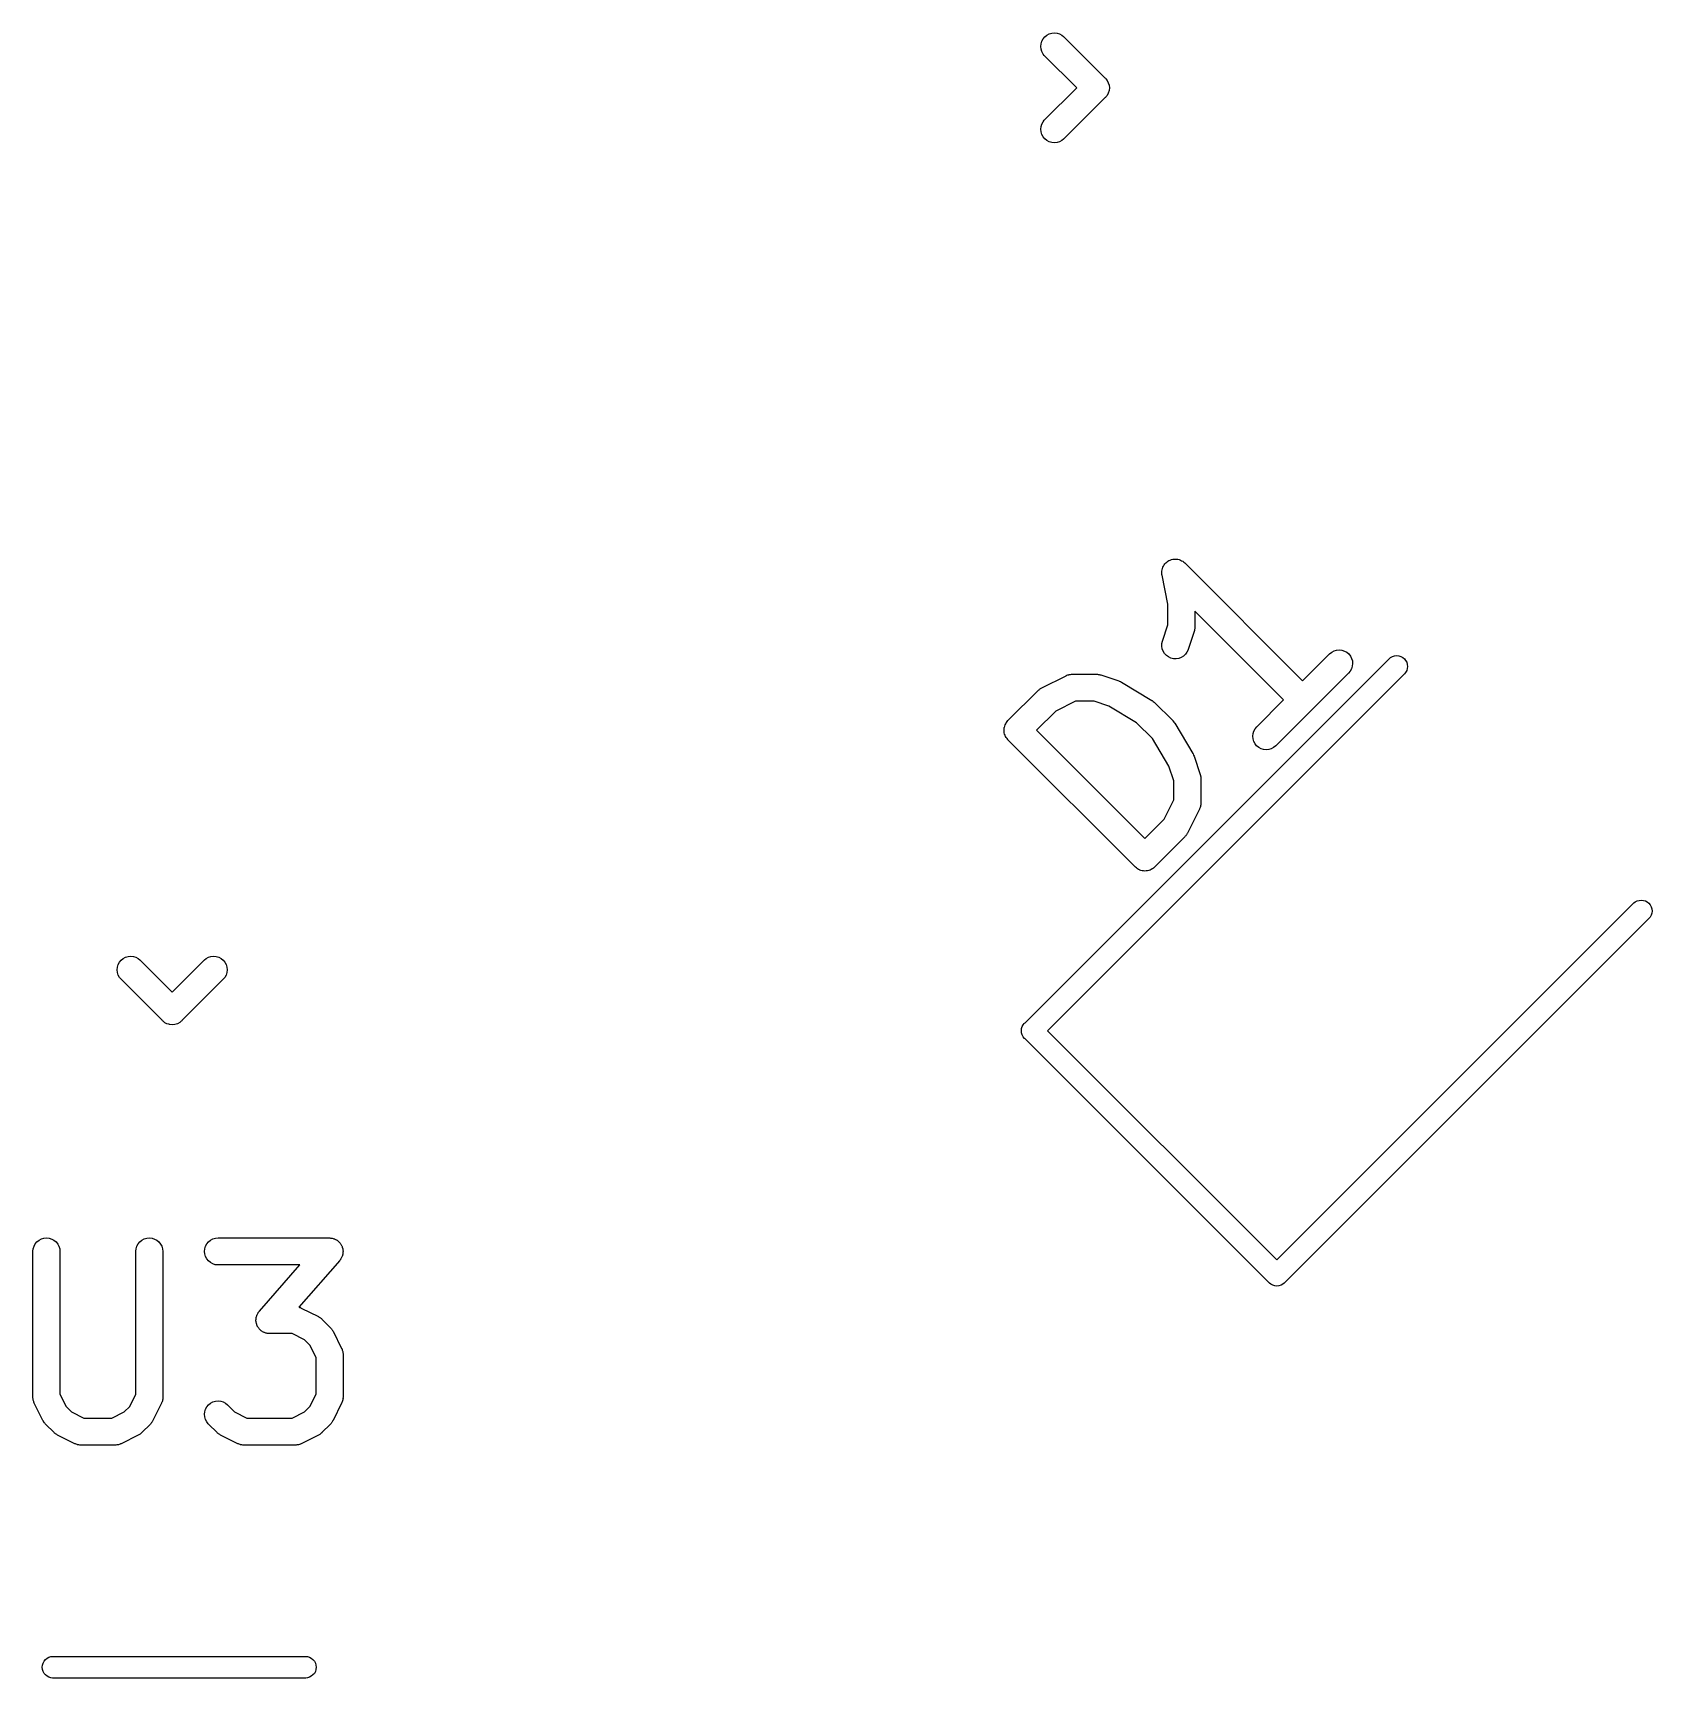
# Model space of a CAD drawing. Extents: x 5.19 to 7.89, y -5.38 to -2.27.
# Drawn here: x 6.507 to 6.8609, y -4.0917 to -3.7321 of the extents above; entities that cross this region are included whole.
import ezdxf

# ---------------------------------------------------------------- set-up
doc = ezdxf.new("R2010")
doc.units = 0
doc.header["$MEASUREMENT"] = 0
doc.layers.add('BLACK', color=7, linetype='CONTINUOUS')

msp = doc.modelspace()

# ---------------------------------------------------------------- linework, layer by layer
at = {"layer": 'BLACK', "linetype": 'CONTINUOUS'}
for p, q in [((6.72817, -3.73295), (6.72862, -3.73258)), ((6.72862, -3.73258), (6.72913, -3.73231)), ((6.72913, -3.73231), (6.72969, -3.73214)), ((6.72969, -3.73214), (6.73026, -3.73208)), ((6.73026, -3.73208), (6.73084, -3.73214)), ((6.73084, -3.73214), (6.7314, -3.73231)), ((6.7314, -3.73231), (6.73191, -3.73258)), ((6.73191, -3.73258), (6.73225, -3.73286)), ((6.7273, -3.73505), (6.72735, -3.73447)), ((6.72735, -3.73563), (6.7273, -3.73505)), ((6.72735, -3.73447), (6.72752, -3.73391)), ((6.72752, -3.73618), (6.72735, -3.73563)), ((6.72752, -3.73391), (6.7278, -3.7334)), ((6.7278, -3.7367), (6.72752, -3.73618)), ((6.7278, -3.7334), (6.72817, -3.73295)), ((6.73225, -3.73286), (6.7413, -3.7419)), ((6.72807, -3.73703), (6.7278, -3.7367)), ((6.73514, -3.74409), (6.72807, -3.73703)), ((6.7413, -3.7419), (6.74141, -3.742)), ((6.74141, -3.742), (6.7415, -3.74211)), ((6.7415, -3.74211), (6.7415, -3.74211)), ((6.7415, -3.74211), (6.74178, -3.74245)), ((6.74178, -3.74245), (6.74205, -3.74296)), ((6.74205, -3.74296), (6.74222, -3.74352)), ((6.74222, -3.74352), (6.74222, -3.74352)), ((6.74222, -3.74352), (6.74228, -3.74409)), ((6.72807, -3.75116), (6.73514, -3.74409)), ((6.7413, -3.74628), (6.73225, -3.75533)), ((6.74141, -3.74619), (6.7413, -3.74628)), ((6.7415, -3.74608), (6.74141, -3.74619)), ((6.74178, -3.74574), (6.7415, -3.74608)), ((6.7415, -3.74608), (6.7415, -3.74608)), ((6.74205, -3.74523), (6.74178, -3.74574)), ((6.74222, -3.74467), (6.74205, -3.74523)), ((6.74228, -3.74409), (6.74222, -3.74467)), ((6.7273, -3.75314), (6.72735, -3.75256)), ((6.72735, -3.75372), (6.7273, -3.75314)), ((6.72735, -3.75256), (6.72752, -3.75201)), ((6.72752, -3.75428), (6.72735, -3.75372)), ((6.72752, -3.75201), (6.7278, -3.75149)), ((6.7278, -3.75479), (6.72752, -3.75428)), ((6.7278, -3.75149), (6.72807, -3.75116)), ((6.72817, -3.75524), (6.7278, -3.75479)), ((6.72862, -3.75561), (6.72817, -3.75524)), ((6.72913, -3.75588), (6.72862, -3.75561)), ((6.72969, -3.75605), (6.72913, -3.75588)), ((6.73026, -3.75611), (6.72969, -3.75605)), ((6.73084, -3.75605), (6.73026, -3.75611)), ((6.7314, -3.75588), (6.73084, -3.75605)), ((6.73191, -3.75561), (6.7314, -3.75588)), ((6.73225, -3.75533), (6.73191, -3.75561)), ((6.75462, -3.84793), (6.75483, -3.84775)), ((6.75483, -3.84775), (6.75506, -3.84757)), ((6.75506, -3.84756), (6.75531, -3.84743)), ((6.75506, -3.84757), (6.75506, -3.84756)), ((6.75506, -3.84756), (6.75506, -3.84756)), ((6.75531, -3.84743), (6.75557, -3.8473)), ((6.75557, -3.8473), (6.75584, -3.84722)), ((6.75557, -3.8473), (6.75557, -3.8473)), ((6.75557, -3.8473), (6.75557, -3.8473)), ((6.75584, -3.84722), (6.75612, -3.84713)), ((6.75612, -3.84713), (6.75612, -3.84713)), ((6.75612, -3.84713), (6.75613, -3.84713)), ((6.75613, -3.84713), (6.7564, -3.84711)), ((6.7564, -3.84711), (6.7567, -3.84708)), ((6.7567, -3.84708), (6.7567, -3.84708)), ((6.7567, -3.84708), (6.75698, -3.84711)), ((6.7567, -3.84708), (6.7567, -3.84708)), ((6.75698, -3.84711), (6.75727, -3.84714)), ((6.75727, -3.84714), (6.75727, -3.84714)), ((6.75727, -3.84714), (6.75727, -3.84714)), ((6.75727, -3.84714), (6.75754, -3.84722)), ((6.75754, -3.84722), (6.75782, -3.8473)), ((6.75782, -3.8473), (6.75782, -3.84731)), ((6.75782, -3.84731), (6.75782, -3.84731)), ((6.75782, -3.84731), (6.75807, -3.84744)), ((6.75807, -3.84744), (6.75833, -3.84758)), ((6.75833, -3.84758), (6.75833, -3.84758)), ((6.75833, -3.84758), (6.75833, -3.84758)), ((6.75833, -3.84758), (6.75855, -3.84776)), ((6.75855, -3.84776), (6.75877, -3.84794)), ((6.75373, -3.85), (6.75376, -3.84972)), ((6.75376, -3.8503), (6.75373, -3.85)), ((6.75373, -3.85), (6.75373, -3.85)), ((6.75373, -3.85), (6.75373, -3.85)), ((6.75376, -3.84972), (6.7538, -3.84943)), ((6.75378, -3.85057), (6.75376, -3.8503)), ((6.75379, -3.85061), (6.75378, -3.85057)), ((6.75378, -3.85057), (6.75378, -3.85057)), ((6.75378, -3.85057), (6.75378, -3.85057)), ((6.75378, -3.85057), (6.75378, -3.85057)), ((6.75506, -3.85695), (6.75379, -3.85061)), ((6.7538, -3.84942), (6.75388, -3.84914)), ((6.7538, -3.84943), (6.7538, -3.84942)), ((6.7538, -3.84942), (6.7538, -3.84942)), ((6.75388, -3.84914), (6.75397, -3.84888)), ((6.75397, -3.84887), (6.7541, -3.84863)), ((6.75397, -3.84888), (6.75397, -3.84887)), ((6.75397, -3.84887), (6.75397, -3.84887)), ((6.7541, -3.84863), (6.75424, -3.84837)), ((6.75424, -3.84837), (6.75425, -3.84837)), ((6.75425, -3.84837), (6.75442, -3.84816)), ((6.75425, -3.84837), (6.75425, -3.84837)), ((6.75442, -3.84816), (6.75461, -3.84793)), ((6.75461, -3.84793), (6.75461, -3.84793)), ((6.75461, -3.84793), (6.75462, -3.84793)), ((6.75877, -3.84794), (6.78452, -3.87369)), ((6.75506, -3.86148), (6.75506, -3.85695)), ((6.78035, -3.87787), (6.76096, -3.85848)), ((6.76096, -3.85848), (6.76096, -3.86196)), ((6.75388, -3.865), (6.75506, -3.86148)), ((6.76095, -3.86217), (6.76094, -3.86233)), ((6.76096, -3.862), (6.76095, -3.86217)), ((6.76096, -3.86196), (6.76096, -3.862)), ((6.75374, -3.86614), (6.75376, -3.86557)), ((6.75376, -3.86557), (6.75388, -3.865)), ((6.76081, -3.8629), (6.75949, -3.86687)), ((6.76085, -3.86273), (6.76081, -3.8629)), ((6.7609, -3.86258), (6.76085, -3.86273)), ((6.76091, -3.86245), (6.7609, -3.86258)), ((6.76094, -3.86233), (6.76091, -3.86245)), ((6.72385, -3.94843), (6.80347, -3.86881)), ((6.75384, -3.86671), (6.75374, -3.86614)), ((6.75404, -3.86725), (6.75384, -3.86671)), ((6.75435, -3.86774), (6.75404, -3.86725)), ((6.75474, -3.86816), (6.75435, -3.86774)), ((6.75521, -3.86849), (6.75474, -3.86816)), ((6.75573, -3.86873), (6.75521, -3.86849)), ((6.75629, -3.86887), (6.75573, -3.86873)), ((6.75687, -3.86889), (6.75629, -3.86887)), ((6.75744, -3.86879), (6.75687, -3.86889)), ((6.75798, -3.86859), (6.75744, -3.86879)), ((6.75847, -3.86829), (6.75798, -3.86859)), ((6.75889, -3.8679), (6.75847, -3.86829)), ((6.75923, -3.86743), (6.75889, -3.8679)), ((6.75947, -3.86691), (6.75923, -3.86743)), ((6.75949, -3.86687), (6.75947, -3.86691)), ((6.78452, -3.87369), (6.79039, -3.86783)), ((6.79039, -3.86783), (6.79042, -3.8678)), ((6.79042, -3.8678), (6.79087, -3.86744)), ((6.79087, -3.86744), (6.79138, -3.86717)), ((6.79138, -3.86717), (6.79194, -3.86701)), ((6.79194, -3.86701), (6.79251, -3.86696)), ((6.79251, -3.86696), (6.79308, -3.86703)), ((6.79308, -3.86703), (6.79363, -3.8672)), ((6.79363, -3.8672), (6.79414, -3.86747)), ((6.79414, -3.86747), (6.79458, -3.86784)), ((6.79458, -3.86784), (6.79494, -3.86829)), ((6.79494, -3.86829), (6.79521, -3.8688)), ((6.79521, -3.8688), (6.79538, -3.86935)), ((6.79538, -3.86935), (6.79543, -3.86993)), ((6.80347, -3.86881), (6.80374, -3.86859)), ((6.80374, -3.86859), (6.80415, -3.86837)), ((6.80415, -3.86837), (6.8046, -3.86824)), ((6.8046, -3.86824), (6.80506, -3.86819)), ((6.80506, -3.86819), (6.80552, -3.86824)), ((6.80552, -3.86824), (6.80597, -3.86837)), ((6.80597, -3.86837), (6.80638, -3.86859)), ((6.80638, -3.86859), (6.80674, -3.86889)), ((6.80674, -3.86889), (6.80703, -3.86925)), ((6.80703, -3.86925), (6.80725, -3.86966)), ((6.72753, -3.87523), (6.73283, -3.87258)), ((6.80681, -3.87215), (6.72878, -3.95018)), ((6.73283, -3.87258), (6.73287, -3.87256)), ((6.73287, -3.87256), (6.73295, -3.87253)), ((6.73295, -3.87253), (6.73302, -3.87249)), ((6.73302, -3.87249), (6.73322, -3.87243)), ((6.73322, -3.87243), (6.73341, -3.87236)), ((6.73341, -3.87236), (6.73349, -3.87235)), ((6.73349, -3.87235), (6.73358, -3.87232)), ((6.73358, -3.87232), (6.73378, -3.8723)), ((6.73378, -3.8723), (6.73398, -3.87227)), ((6.73398, -3.87227), (6.73406, -3.87227)), ((6.73406, -3.87227), (6.73415, -3.87227)), ((6.73415, -3.87227), (6.73945, -3.87227)), ((6.73945, -3.87227), (6.73949, -3.87227)), ((6.73949, -3.87227), (6.73966, -3.87228)), ((6.73966, -3.87228), (6.73982, -3.87229)), ((6.73982, -3.87229), (6.73994, -3.87232)), ((6.73994, -3.87232), (6.74007, -3.87233)), ((6.74007, -3.87233), (6.74022, -3.87238)), ((6.74022, -3.87238), (6.74039, -3.87242)), ((6.74039, -3.87242), (6.74436, -3.87374)), ((6.79457, -3.872), (6.77866, -3.88791)), ((6.79493, -3.87156), (6.79457, -3.872)), ((6.7952, -3.87105), (6.79493, -3.87156)), ((6.79537, -3.8705), (6.7952, -3.87105)), ((6.79543, -3.86993), (6.79537, -3.8705)), ((6.80703, -3.87188), (6.80681, -3.87215)), ((6.80725, -3.87147), (6.80703, -3.87188)), ((6.80725, -3.86966), (6.80739, -3.8701)), ((6.80739, -3.87103), (6.80725, -3.87147)), ((6.80739, -3.8701), (6.80743, -3.87057)), ((6.80743, -3.87057), (6.80739, -3.87103)), ((6.72013, -3.88241), (6.72676, -3.87578)), ((6.72676, -3.87578), (6.72679, -3.87575)), ((6.72679, -3.87575), (6.72692, -3.87565)), ((6.72692, -3.87565), (6.72704, -3.87554)), ((6.72704, -3.87554), (6.72714, -3.87547)), ((6.72714, -3.87547), (6.72724, -3.87539)), ((6.72724, -3.87539), (6.72739, -3.87532)), ((6.72739, -3.87532), (6.72753, -3.87523)), ((6.74436, -3.87374), (6.7444, -3.87376)), ((6.7444, -3.87376), (6.74441, -3.87376)), ((6.74441, -3.87376), (6.74443, -3.87377)), ((6.74443, -3.87377), (6.74468, -3.87388)), ((6.74468, -3.87388), (6.74492, -3.874)), ((6.74492, -3.874), (6.74494, -3.87401)), ((6.74494, -3.87401), (6.74495, -3.87401)), ((6.74495, -3.87401), (6.75158, -3.87799)), ((6.73485, -3.87817), (6.7306, -3.8803)), ((6.73897, -3.87817), (6.73485, -3.87817)), ((6.74219, -3.87924), (6.73897, -3.87817)), ((6.74823, -3.88287), (6.74219, -3.87924)), ((6.75158, -3.87799), (6.75161, -3.87801)), ((6.75161, -3.87801), (6.75165, -3.87804)), ((6.75165, -3.87804), (6.7517, -3.87807)), ((6.7517, -3.87807), (6.75188, -3.87822)), ((6.75188, -3.87822), (6.75207, -3.87836)), ((6.75207, -3.87836), (6.7521, -3.8784)), ((6.7521, -3.8784), (6.75215, -3.87843)), ((6.75215, -3.87843), (6.75612, -3.88241)), ((6.77448, -3.88374), (6.78035, -3.87787)), ((6.71933, -3.88389), (6.71941, -3.88363)), ((6.71941, -3.88363), (6.71949, -3.88336)), ((6.71949, -3.88336), (6.7195, -3.88335)), ((6.7195, -3.88334), (6.71963, -3.8831)), ((6.7195, -3.88335), (6.7195, -3.88334)), ((6.71963, -3.8831), (6.71976, -3.88286)), ((6.71976, -3.88286), (6.71977, -3.88285)), ((6.71977, -3.88285), (6.71978, -3.88284)), ((6.71978, -3.88284), (6.71995, -3.88262)), ((6.71995, -3.88262), (6.72013, -3.88241)), ((6.7306, -3.8803), (6.72639, -3.8845)), ((6.75169, -3.88633), (6.74823, -3.88287)), ((6.75612, -3.88241), (6.75615, -3.88244)), ((6.75615, -3.88244), (6.75618, -3.88248)), ((6.75618, -3.88248), (6.75622, -3.88252)), ((6.75622, -3.88252), (6.75636, -3.88271)), ((6.75636, -3.88271), (6.75651, -3.88289)), ((6.75651, -3.88289), (6.75653, -3.88294)), ((6.75653, -3.88294), (6.75657, -3.88298)), ((6.75657, -3.88298), (6.76054, -3.88961)), ((6.77412, -3.88418), (6.77448, -3.88374)), ((6.71927, -3.88447), (6.7193, -3.88419)), ((6.71927, -3.88448), (6.71927, -3.88447)), ((6.71927, -3.88449), (6.71927, -3.88448)), ((6.71929, -3.88476), (6.71927, -3.88449)), ((6.71932, -3.88504), (6.71929, -3.88476)), ((6.7193, -3.88419), (6.71932, -3.88391)), ((6.71932, -3.88391), (6.71933, -3.8839)), ((6.71932, -3.88505), (6.71932, -3.88504)), ((6.71932, -3.88506), (6.71932, -3.88505)), ((6.7194, -3.88533), (6.71932, -3.88506)), ((6.71933, -3.8839), (6.71933, -3.88389)), ((6.71948, -3.88559), (6.7194, -3.88533)), ((6.71948, -3.8856), (6.71948, -3.88559)), ((6.71948, -3.88561), (6.71948, -3.8856)), ((6.71962, -3.88586), (6.71948, -3.88561)), ((6.71974, -3.88611), (6.71962, -3.88586)), ((6.71975, -3.88611), (6.71974, -3.88611)), ((6.71975, -3.88612), (6.71975, -3.88611)), ((6.71993, -3.88634), (6.71975, -3.88612)), ((6.7201, -3.88656), (6.71993, -3.88634)), ((6.72012, -3.88657), (6.7201, -3.88656)), ((6.72013, -3.88659), (6.72012, -3.88657)), ((6.72012, -3.88657), (6.72012, -3.88657)), ((6.72012, -3.88657), (6.72012, -3.88657)), ((6.74797, -3.91442), (6.72013, -3.88659)), ((6.72639, -3.8845), (6.75006, -3.90816)), ((6.75531, -3.89237), (6.75169, -3.88633)), ((6.77362, -3.88581), (6.77368, -3.88524)), ((6.77367, -3.88639), (6.77362, -3.88581)), ((6.77384, -3.88694), (6.77367, -3.88639)), ((6.77368, -3.88524), (6.77384, -3.88469)), ((6.77384, -3.88469), (6.77412, -3.88418)), ((6.77411, -3.88745), (6.77384, -3.88694)), ((6.76054, -3.88961), (6.76056, -3.88964)), ((6.76056, -3.88964), (6.76057, -3.88965)), ((6.76057, -3.88965), (6.76058, -3.88967)), ((6.76058, -3.88967), (6.76069, -3.88992)), ((6.76069, -3.88992), (6.7608, -3.89017)), ((6.7608, -3.89017), (6.76081, -3.89018)), ((6.76081, -3.89018), (6.76081, -3.89019)), ((6.76081, -3.89019), (6.76214, -3.89417)), ((6.77447, -3.8879), (6.77411, -3.88745)), ((6.77491, -3.88827), (6.77447, -3.8879)), ((6.77542, -3.88854), (6.77491, -3.88827)), ((6.77597, -3.88871), (6.77542, -3.88854)), ((6.77654, -3.88878), (6.77597, -3.88871)), ((6.77711, -3.88873), (6.77654, -3.88878)), ((6.77767, -3.88857), (6.77711, -3.88873)), ((6.77818, -3.8883), (6.77767, -3.88857)), ((6.77863, -3.88794), (6.77818, -3.8883)), ((6.77866, -3.88791), (6.77863, -3.88794)), ((6.75638, -3.89558), (6.75531, -3.89237)), ((6.76214, -3.89417), (6.76215, -3.89421)), ((6.76215, -3.89421), (6.76219, -3.89437)), ((6.76219, -3.89437), (6.76223, -3.89453)), ((6.76223, -3.89453), (6.76225, -3.89465)), ((6.75638, -3.89971), (6.75638, -3.89558)), ((6.76225, -3.89465), (6.76227, -3.89477)), ((6.76227, -3.89477), (6.76227, -3.89494)), ((6.76227, -3.89494), (6.76229, -3.8951)), ((6.76229, -3.8951), (6.76229, -3.90041)), ((6.75426, -3.90396), (6.75638, -3.89971)), ((6.76198, -3.90173), (6.75933, -3.90703)), ((6.76201, -3.90165), (6.76198, -3.90173)), ((6.76205, -3.90157), (6.76201, -3.90165)), ((6.76211, -3.90138), (6.76205, -3.90157)), ((6.76218, -3.90119), (6.76211, -3.90138)), ((6.7622, -3.9011), (6.76218, -3.90119)), ((6.76223, -3.90102), (6.7622, -3.9011)), ((6.76225, -3.90082), (6.76223, -3.90102)), ((6.76228, -3.90062), (6.76225, -3.90082)), ((6.76229, -3.90045), (6.76228, -3.90053)), ((6.76228, -3.90053), (6.76228, -3.90062)), ((6.76229, -3.90041), (6.76229, -3.90045)), ((6.75006, -3.90816), (6.75426, -3.90396)), ((6.75877, -3.9078), (6.75215, -3.91442)), ((6.75888, -3.90767), (6.75877, -3.9078)), ((6.75899, -3.90755), (6.75888, -3.90767)), ((6.75906, -3.90745), (6.75899, -3.90755)), ((6.75914, -3.90735), (6.75906, -3.90745)), ((6.75922, -3.9072), (6.75914, -3.90735)), ((6.75931, -3.90707), (6.75922, -3.9072)), ((6.75933, -3.90703), (6.75931, -3.90707)), ((6.74819, -3.9146), (6.74797, -3.91442)), ((6.7484, -3.91478), (6.74819, -3.9146)), ((6.74841, -3.91478), (6.7484, -3.91478)), ((6.74841, -3.91479), (6.74841, -3.91478)), ((6.74866, -3.91492), (6.74841, -3.91479)), ((6.7489, -3.91505), (6.74866, -3.91492)), ((6.74891, -3.91506), (6.7489, -3.91505)), ((6.74892, -3.91506), (6.74891, -3.91506)), ((6.74919, -3.91514), (6.74892, -3.91506)), ((6.74945, -3.91523), (6.74919, -3.91514)), ((6.74946, -3.91523), (6.74945, -3.91523)), ((6.74947, -3.91523), (6.74946, -3.91523)), ((6.74975, -3.91526), (6.74947, -3.91523)), ((6.75003, -3.91529), (6.74975, -3.91526)), ((6.75004, -3.91529), (6.75003, -3.91529)), ((6.75005, -3.91529), (6.75004, -3.91529)), ((6.75032, -3.91526), (6.75005, -3.91529)), ((6.7506, -3.91524), (6.75032, -3.91526)), ((6.75061, -3.91524), (6.7506, -3.91524)), ((6.75062, -3.91524), (6.75061, -3.91524)), ((6.75089, -3.91516), (6.75062, -3.91524)), ((6.75115, -3.91508), (6.75089, -3.91516)), ((6.75116, -3.91507), (6.75115, -3.91508)), ((6.75117, -3.91507), (6.75116, -3.91507)), ((6.75142, -3.91494), (6.75117, -3.91507)), ((6.75167, -3.91481), (6.75142, -3.91494)), ((6.75168, -3.9148), (6.75167, -3.91481)), ((6.75167, -3.91481), (6.75167, -3.91481)), ((6.7519, -3.91463), (6.75168, -3.9148)), ((6.75212, -3.91445), (6.7519, -3.91463)), ((6.75213, -3.91444), (6.75212, -3.91445)), ((6.75215, -3.91442), (6.75213, -3.91444)), ((6.75213, -3.91444), (6.75213, -3.91444)), ((6.75213, -3.91444), (6.75213, -3.91444)), ((6.77889, -4.00029), (6.85692, -3.92226)), ((6.85692, -3.92226), (6.85719, -3.92204)), ((6.85719, -3.92204), (6.8576, -3.92182)), ((6.8576, -3.92182), (6.85805, -3.92169)), ((6.85805, -3.92169), (6.85851, -3.92164)), ((6.85851, -3.92164), (6.85897, -3.92169)), ((6.85897, -3.92169), (6.85942, -3.92182)), ((6.85942, -3.92182), (6.85983, -3.92204)), ((6.85983, -3.92204), (6.86019, -3.92234)), ((6.86019, -3.92234), (6.86048, -3.9227)), ((6.86048, -3.9227), (6.8607, -3.92311)), ((6.8607, -3.92311), (6.86084, -3.92355)), ((6.86026, -3.9256), (6.78064, -4.00522)), ((6.86048, -3.92533), (6.86026, -3.9256)), ((6.8607, -3.92492), (6.86048, -3.92533)), ((6.86084, -3.92448), (6.8607, -3.92492)), ((6.86084, -3.92355), (6.86088, -3.92402)), ((6.86088, -3.92402), (6.86084, -3.92448)), ((6.5273, -3.93414), (6.52785, -3.93397)), ((6.52785, -3.93397), (6.52843, -3.93391)), ((6.52843, -3.93391), (6.52901, -3.93397)), ((6.52901, -3.93397), (6.52957, -3.93414)), ((6.54539, -3.93414), (6.54595, -3.93397)), ((6.54595, -3.93397), (6.54653, -3.93391)), ((6.54653, -3.93391), (6.54711, -3.93397)), ((6.54711, -3.93397), (6.54766, -3.93414)), ((6.52547, -3.93688), (6.52552, -3.9363)), ((6.52552, -3.93746), (6.52547, -3.93688)), ((6.52552, -3.9363), (6.52569, -3.93574)), ((6.52569, -3.93801), (6.52552, -3.93746)), ((6.52569, -3.93574), (6.52597, -3.93523)), ((6.52597, -3.93523), (6.52633, -3.93478)), ((6.52633, -3.93478), (6.52678, -3.93441)), ((6.52678, -3.93441), (6.5273, -3.93414)), ((6.52957, -3.93414), (6.53008, -3.93441)), ((6.53008, -3.93441), (6.53042, -3.93469)), ((6.53042, -3.93469), (6.53748, -3.94175)), ((6.53748, -3.94175), (6.54454, -3.93469)), ((6.54454, -3.93469), (6.54488, -3.93441)), ((6.54488, -3.93441), (6.54539, -3.93414)), ((6.54766, -3.93414), (6.54818, -3.93441)), ((6.54818, -3.93441), (6.54863, -3.93478)), ((6.54863, -3.93478), (6.54899, -3.93523)), ((6.54899, -3.93523), (6.54927, -3.93574)), ((6.54927, -3.93574), (6.54944, -3.9363)), ((6.54944, -3.93746), (6.54927, -3.93801)), ((6.54944, -3.9363), (6.54949, -3.93688)), ((6.54949, -3.93688), (6.54944, -3.93746)), ((6.52597, -3.93853), (6.52569, -3.93801)), ((6.52624, -3.93886), (6.52597, -3.93853)), ((6.53529, -3.94791), (6.52624, -3.93886)), ((6.54872, -3.93886), (6.53967, -3.94791)), ((6.54899, -3.93853), (6.54872, -3.93886)), ((6.54927, -3.93801), (6.54899, -3.93853)), ((6.53538, -3.94802), (6.53529, -3.94791)), ((6.53549, -3.94812), (6.53538, -3.94802)), ((6.53583, -3.94839), (6.53549, -3.94812)), ((6.53549, -3.94812), (6.53549, -3.94812)), ((6.5359, -3.94843), (6.53583, -3.94839)), ((6.53634, -3.94867), (6.5359, -3.94843)), ((6.53913, -3.94839), (6.53862, -3.94867)), ((6.53947, -3.94812), (6.53913, -3.94839)), ((6.53958, -3.94802), (6.53947, -3.94812)), ((6.53947, -3.94812), (6.53947, -3.94812)), ((6.53967, -3.94791), (6.53958, -3.94802)), ((6.72369, -3.9486), (6.72376, -3.94851)), ((6.72376, -3.94851), (6.72385, -3.94843)), ((6.53673, -3.94878), (6.53634, -3.94867)), ((6.5369, -3.94884), (6.53673, -3.94878)), ((6.53696, -3.94884), (6.5369, -3.94884)), ((6.53748, -3.94889), (6.53696, -3.94884)), ((6.53806, -3.94884), (6.53748, -3.94889)), ((6.53862, -3.94867), (6.53806, -3.94884)), ((6.72307, -3.95018), (6.72311, -3.94972)), ((6.72311, -3.95065), (6.72307, -3.95018)), ((6.72311, -3.94972), (6.72325, -3.94928)), ((6.72325, -3.95109), (6.72311, -3.95065)), ((6.72325, -3.94928), (6.72347, -3.94887)), ((6.72347, -3.9515), (6.72325, -3.95109)), ((6.72347, -3.94887), (6.72369, -3.9486)), ((6.72376, -3.95186), (6.72347, -3.9515)), ((6.72369, -3.9486), (6.72369, -3.9486)), ((6.72385, -3.95194), (6.72376, -3.95186)), ((6.77714, -4.00522), (6.72385, -3.95194)), ((6.72878, -3.95018), (6.77889, -4.00029)), ((6.50705, -3.9984), (6.50712, -3.99783)), ((6.50705, -3.99844), (6.50705, -3.9984)), ((6.50705, -4.03031), (6.50705, -3.99844)), ((6.50712, -3.99783), (6.50729, -3.99728)), ((6.50729, -3.99728), (6.50757, -3.99677)), ((6.50757, -3.99677), (6.50794, -3.99633)), ((6.50794, -3.99633), (6.50839, -3.99597)), ((6.50839, -3.99597), (6.5089, -3.9957)), ((6.5089, -3.9957), (6.50945, -3.99554)), ((6.50945, -3.99554), (6.51002, -3.99549)), ((6.51002, -3.99549), (6.5106, -3.99555)), ((6.5106, -3.99555), (6.51115, -3.99572)), ((6.51115, -3.99572), (6.51165, -3.99599)), ((6.51165, -3.99599), (6.5121, -3.99636)), ((6.5121, -3.99636), (6.51246, -3.99681)), ((6.51246, -3.99681), (6.51273, -3.99731)), ((6.51273, -3.99731), (6.5129, -3.99787)), ((6.5129, -3.99787), (6.51296, -3.99844)), ((6.51296, -3.99844), (6.51296, -4.02961)), ((6.52955, -3.9984), (6.52961, -3.99783)), ((6.52955, -3.99844), (6.52955, -3.9984)), ((6.52955, -4.02961), (6.52955, -3.99844)), ((6.52961, -3.99783), (6.52979, -3.99728)), ((6.52979, -3.99728), (6.53006, -3.99677)), ((6.53006, -3.99677), (6.53043, -3.99633)), ((6.53043, -3.99633), (6.53088, -3.99597)), ((6.53088, -3.99597), (6.53139, -3.9957)), ((6.53139, -3.9957), (6.53195, -3.99554)), ((6.53195, -3.99554), (6.53252, -3.99549)), ((6.53252, -3.99549), (6.53309, -3.99555)), ((6.53309, -3.99555), (6.53365, -3.99572)), ((6.53365, -3.99572), (6.53415, -3.99599)), ((6.53415, -3.99599), (6.5346, -3.99636)), ((6.5346, -3.99636), (6.53496, -3.99681)), ((6.53496, -3.99681), (6.53523, -3.99731)), ((6.53523, -3.99731), (6.5354, -3.99787)), ((6.5354, -3.99787), (6.53545, -3.99844)), ((6.53545, -3.99844), (6.53545, -4.03031)), ((6.54455, -3.99842), (6.54461, -3.99785)), ((6.5446, -3.99899), (6.54455, -3.99842)), ((6.54461, -3.99785), (6.54478, -3.9973)), ((6.54478, -3.9973), (6.54505, -3.99679)), ((6.54505, -3.99679), (6.54542, -3.99634)), ((6.54542, -3.99634), (6.54587, -3.99598)), ((6.54587, -3.99598), (6.54637, -3.99571)), ((6.54637, -3.99571), (6.54693, -3.99554)), ((6.54693, -3.99554), (6.5475, -3.99549)), ((6.5475, -3.99549), (6.57187, -3.99549)), ((6.57187, -3.99549), (6.57191, -3.99549)), ((6.57191, -3.99549), (6.5721, -3.99551)), ((6.5721, -3.99551), (6.57228, -3.99552)), ((6.57228, -3.99552), (6.57238, -3.99554)), ((6.57238, -3.99554), (6.57248, -3.99555)), ((6.57248, -3.99555), (6.57266, -3.99561)), ((6.57266, -3.99561), (6.57284, -3.99565)), ((6.57284, -3.99565), (6.57294, -3.99569)), ((6.57294, -3.99569), (6.57303, -3.99573)), ((6.57303, -3.99573), (6.5732, -3.99582)), ((6.5732, -3.99582), (6.57336, -3.99589)), ((6.57336, -3.99589), (6.57345, -3.99595)), ((6.57345, -3.99595), (6.57354, -3.996)), ((6.57354, -3.996), (6.57368, -3.99612)), ((6.57368, -3.99612), (6.57383, -3.99623)), ((6.57383, -3.99623), (6.5739, -3.99631)), ((6.5739, -3.99631), (6.57398, -3.99637)), ((6.57398, -3.99637), (6.5741, -3.99652)), ((6.5741, -3.99652), (6.57422, -3.99665)), ((6.57422, -3.99665), (6.57428, -3.99674)), ((6.57428, -3.99674), (6.57434, -3.99682)), ((6.57434, -3.99682), (6.57443, -3.99699)), ((6.57443, -3.99699), (6.57452, -3.99715)), ((6.57452, -3.99715), (6.57456, -3.99724)), ((6.57456, -3.99724), (6.57461, -3.99733)), ((6.57461, -3.99733), (6.57466, -3.99751)), ((6.57466, -3.99751), (6.57473, -3.99769)), ((6.57473, -3.99769), (6.57474, -3.99779)), ((6.57474, -3.99779), (6.57477, -3.99789)), ((6.57477, -3.99789), (6.57479, -3.99807)), ((6.5748, -3.99883), (6.57477, -3.99893)), ((6.57479, -3.99807), (6.57482, -3.99825)), ((6.57482, -3.99846), (6.5748, -3.99864)), ((6.5748, -3.99864), (6.5748, -3.99883)), ((6.57482, -3.99825), (6.57481, -3.99836)), ((6.57481, -3.99836), (6.57482, -3.99846)), ((6.54476, -3.99955), (6.5446, -3.99899)), ((6.54503, -4.00006), (6.54476, -3.99955)), ((6.54539, -4.00051), (6.54503, -4.00006)), ((6.54583, -4.00088), (6.54539, -4.00051)), ((6.54634, -4.00115), (6.54583, -4.00088)), ((6.54689, -4.00133), (6.54634, -4.00115)), ((6.54746, -4.00139), (6.54689, -4.00133)), ((6.5475, -4.00139), (6.54746, -4.00139)), ((6.56536, -4.00139), (6.5475, -4.00139)), ((6.55653, -4.01149), (6.56536, -4.00139)), ((6.57409, -4.00038), (6.56516, -4.01059)), ((6.5742, -4.00023), (6.57409, -4.00038)), ((6.57432, -4.00009), (6.5742, -4.00023)), ((6.57437, -4), (6.57432, -4.00009)), ((6.57443, -3.99992), (6.57437, -4)), ((6.57451, -3.99975), (6.57443, -3.99992)), ((6.57459, -3.99958), (6.57451, -3.99975)), ((6.57462, -3.99949), (6.57459, -3.99958)), ((6.57467, -3.99939), (6.57462, -3.99949)), ((6.57471, -3.99921), (6.57467, -3.99939)), ((6.57476, -3.99903), (6.57471, -3.99921)), ((6.57477, -3.99893), (6.57476, -3.99903)), ((6.77721, -4.00531), (6.77714, -4.00522)), ((6.7773, -4.00539), (6.77721, -4.00531)), ((6.77757, -4.00561), (6.7773, -4.00539)), ((6.7773, -4.00539), (6.7773, -4.00539)), ((6.77798, -4.00583), (6.77757, -4.00561)), ((6.77843, -4.00596), (6.77798, -4.00583)), ((6.77889, -4.00601), (6.77843, -4.00596)), ((6.77935, -4.00596), (6.77889, -4.00601)), ((6.7798, -4.00583), (6.77935, -4.00596)), ((6.78021, -4.00561), (6.7798, -4.00583)), ((6.78048, -4.00539), (6.78021, -4.00561)), ((6.78057, -4.00531), (6.78048, -4.00539)), ((6.78048, -4.00539), (6.78048, -4.00539)), ((6.78064, -4.00522), (6.78057, -4.00531)), ((6.55579, -4.01342), (6.55581, -4.01323)), ((6.55581, -4.01323), (6.55582, -4.01305)), ((6.55582, -4.01305), (6.55584, -4.01295)), ((6.55584, -4.01295), (6.55586, -4.01284)), ((6.55586, -4.01284), (6.55591, -4.01267)), ((6.55591, -4.01267), (6.55595, -4.01249)), ((6.55595, -4.01249), (6.556, -4.01239)), ((6.556, -4.01239), (6.55603, -4.01229)), ((6.55603, -4.01229), (6.55611, -4.01213)), ((6.55611, -4.01213), (6.55619, -4.01196)), ((6.55619, -4.01196), (6.55625, -4.01188)), ((6.55625, -4.01188), (6.5563, -4.01179)), ((6.5563, -4.01179), (6.55642, -4.01164)), ((6.55642, -4.01164), (6.55653, -4.01149)), ((6.56516, -4.01059), (6.56534, -4.01066)), ((6.56534, -4.01066), (6.56554, -4.01072)), ((6.56554, -4.01072), (6.56561, -4.01077)), ((6.56561, -4.01077), (6.56569, -4.0108)), ((6.56569, -4.0108), (6.56944, -4.01267)), ((6.56944, -4.01267), (6.56948, -4.01269)), ((6.56948, -4.01269), (6.56962, -4.01278)), ((6.56962, -4.01278), (6.56976, -4.01286)), ((6.56976, -4.01286), (6.56986, -4.01294)), ((6.56986, -4.01294), (6.56996, -4.013)), ((6.56996, -4.013), (6.57008, -4.01312)), ((6.57008, -4.01312), (6.57021, -4.01323)), ((6.57021, -4.01323), (6.57208, -4.0151)), ((6.5558, -4.01352), (6.55579, -4.01342)), ((6.5558, -4.01362), (6.5558, -4.01352)), ((6.55583, -4.01381), (6.5558, -4.01362)), ((6.55585, -4.01399), (6.55583, -4.01381)), ((6.55588, -4.01409), (6.55585, -4.01399)), ((6.55589, -4.01419), (6.55588, -4.01409)), ((6.55596, -4.01437), (6.55589, -4.01419)), ((6.55601, -4.01454), (6.55596, -4.01437)), ((6.55606, -4.01464), (6.55601, -4.01454)), ((6.55609, -4.01473), (6.55606, -4.01464)), ((6.55619, -4.01489), (6.55609, -4.01473)), ((6.55628, -4.01506), (6.55619, -4.01489)), ((6.55634, -4.01514), (6.55628, -4.01506)), ((6.5564, -4.01522), (6.55634, -4.01514)), ((6.55652, -4.01536), (6.5564, -4.01522)), ((6.55664, -4.0155), (6.55652, -4.01536)), ((6.55672, -4.01557), (6.55664, -4.0155)), ((6.55679, -4.01565), (6.55672, -4.01557)), ((6.55694, -4.01576), (6.55679, -4.01565)), ((6.55708, -4.01587), (6.55694, -4.01576)), ((6.55717, -4.01592), (6.55708, -4.01587)), ((6.55725, -4.01599), (6.55717, -4.01592)), ((6.55742, -4.01606), (6.55725, -4.01599)), ((6.55758, -4.01615), (6.55742, -4.01606)), ((6.55768, -4.01618), (6.55758, -4.01615)), ((6.55778, -4.01623), (6.55768, -4.01618)), ((6.55796, -4.01627), (6.55778, -4.01623)), ((6.55813, -4.01633), (6.55796, -4.01627)), ((6.55824, -4.01634), (6.55813, -4.01633)), ((6.55834, -4.01636), (6.55824, -4.01634)), ((6.55852, -4.01637), (6.55834, -4.01636)), ((6.55871, -4.01639), (6.55852, -4.01637)), ((6.55875, -4.01639), (6.55871, -4.01639)), ((6.56367, -4.01639), (6.55875, -4.01639)), ((6.56637, -4.01774), (6.56367, -4.01639)), ((6.57208, -4.0151), (6.57211, -4.01513)), ((6.57211, -4.01513), (6.57222, -4.01526)), ((6.57222, -4.01526), (6.57233, -4.01538)), ((6.57233, -4.01538), (6.5724, -4.01548)), ((6.5724, -4.01548), (6.57247, -4.01558)), ((6.57247, -4.01558), (6.57255, -4.01573)), ((6.57255, -4.01573), (6.57264, -4.01587)), ((6.57264, -4.01587), (6.57451, -4.01962)), ((6.56757, -4.01894), (6.56637, -4.01774)), ((6.56892, -4.02163), (6.56757, -4.01894)), ((6.57451, -4.01962), (6.57453, -4.01965)), ((6.57453, -4.01965), (6.57456, -4.01974)), ((6.57456, -4.01974), (6.5746, -4.01981)), ((6.5746, -4.01981), (6.57466, -4.02001)), ((6.57466, -4.02001), (6.57473, -4.02019)), ((6.57473, -4.02019), (6.57474, -4.02028)), ((6.57474, -4.02028), (6.57477, -4.02036)), ((6.57477, -4.02036), (6.57479, -4.02056)), ((6.56892, -4.02961), (6.56892, -4.02163)), ((6.57479, -4.02056), (6.57482, -4.02076)), ((6.57482, -4.02076), (6.57482, -4.02085)), ((6.57482, -4.02085), (6.57482, -4.02094)), ((6.57482, -4.02094), (6.57482, -4.03031)), ((6.50706, -4.0304), (6.50705, -4.03031)), ((6.50706, -4.03048), (6.50706, -4.0304)), ((6.50709, -4.03068), (6.50706, -4.03048)), ((6.50711, -4.03088), (6.50709, -4.03068)), ((6.50713, -4.03097), (6.50711, -4.03088)), ((6.50715, -4.03105), (6.50713, -4.03097)), ((6.50722, -4.03124), (6.50715, -4.03105)), ((6.51296, -4.02961), (6.51431, -4.03231)), ((6.5282, -4.03231), (6.52955, -4.02961)), ((6.53535, -4.03109), (6.53528, -4.03128)), ((6.53536, -4.03101), (6.53535, -4.03109)), ((6.53539, -4.03093), (6.53536, -4.03101)), ((6.53541, -4.03072), (6.53539, -4.03093)), ((6.53545, -4.03053), (6.53541, -4.03072)), ((6.53545, -4.03035), (6.53544, -4.03044)), ((6.53544, -4.03044), (6.53545, -4.03053)), ((6.53545, -4.03031), (6.53545, -4.03035)), ((6.54638, -4.03133), (6.54694, -4.03116)), ((6.54694, -4.03116), (6.54751, -4.03111)), ((6.54751, -4.03111), (6.54808, -4.03117)), ((6.54808, -4.03117), (6.54863, -4.03133)), ((6.56757, -4.03231), (6.56892, -4.02961)), ((6.57472, -4.03109), (6.57465, -4.03128)), ((6.57473, -4.03101), (6.57472, -4.03109)), ((6.57476, -4.03093), (6.57473, -4.03101)), ((6.57478, -4.03072), (6.57476, -4.03093)), ((6.57482, -4.03053), (6.57478, -4.03072)), ((6.57482, -4.03035), (6.57481, -4.03044)), ((6.57481, -4.03044), (6.57482, -4.03053)), ((6.57482, -4.03031), (6.57482, -4.03035)), ((6.50727, -4.03144), (6.50722, -4.03124)), ((6.50731, -4.03151), (6.50727, -4.03144)), ((6.50734, -4.03159), (6.50731, -4.03151)), ((6.50736, -4.03163), (6.50734, -4.03159)), ((6.50924, -4.03538), (6.50736, -4.03163)), ((6.51431, -4.03231), (6.5155, -4.03351)), ((6.5155, -4.03351), (6.5182, -4.03486)), ((6.5243, -4.03486), (6.527, -4.03351)), ((6.527, -4.03351), (6.5282, -4.03231)), ((6.53514, -4.03163), (6.53327, -4.03538)), ((6.53517, -4.03155), (6.53514, -4.03163)), ((6.53521, -4.03147), (6.53517, -4.03155)), ((6.53528, -4.03128), (6.53521, -4.03147)), ((6.54455, -4.03403), (6.54461, -4.03346)), ((6.5446, -4.0346), (6.54455, -4.03403)), ((6.54476, -4.03516), (6.5446, -4.0346)), ((6.54461, -4.03346), (6.54478, -4.03291)), ((6.54478, -4.03291), (6.54506, -4.0324)), ((6.54506, -4.0324), (6.54543, -4.03196)), ((6.54543, -4.03196), (6.54587, -4.0316)), ((6.54587, -4.0316), (6.54638, -4.03133)), ((6.54863, -4.03133), (6.54914, -4.03161)), ((6.54914, -4.03161), (6.54959, -4.03197)), ((6.54959, -4.03197), (6.55112, -4.03351)), ((6.55112, -4.03351), (6.55382, -4.03486)), ((6.56367, -4.03486), (6.56637, -4.03351)), ((6.56637, -4.03351), (6.56757, -4.03231)), ((6.57451, -4.03163), (6.57264, -4.03538)), ((6.57454, -4.03155), (6.57451, -4.03163)), ((6.57458, -4.03147), (6.57454, -4.03155)), ((6.57465, -4.03128), (6.57458, -4.03147)), ((6.50933, -4.03552), (6.50924, -4.03538)), ((6.5094, -4.03567), (6.50933, -4.03552)), ((6.50948, -4.03576), (6.5094, -4.03567)), ((6.50954, -4.03587), (6.50948, -4.03576)), ((6.50966, -4.03599), (6.50954, -4.03587)), ((6.50976, -4.03612), (6.50966, -4.03599)), ((6.50979, -4.03615), (6.50976, -4.03612)), ((6.51167, -4.03802), (6.50979, -4.03615)), ((6.51179, -4.03813), (6.51167, -4.03802)), ((6.51191, -4.03824), (6.51179, -4.03813)), ((6.51202, -4.03831), (6.51191, -4.03824)), ((6.51211, -4.03839), (6.51202, -4.03831)), ((6.51226, -4.03847), (6.51211, -4.03839)), ((6.5182, -4.03486), (6.5243, -4.03486)), ((6.53036, -4.03841), (6.53021, -4.03849)), ((6.53046, -4.03834), (6.53036, -4.03841)), ((6.53056, -4.03827), (6.53046, -4.03834)), ((6.53068, -4.03816), (6.53056, -4.03827)), ((6.53081, -4.03805), (6.53068, -4.03816)), ((6.53084, -4.03802), (6.53081, -4.03805)), ((6.53271, -4.03615), (6.53084, -4.03802)), ((6.53282, -4.03602), (6.53271, -4.03615)), ((6.53293, -4.0359), (6.53282, -4.03602)), ((6.533, -4.0358), (6.53293, -4.0359)), ((6.53308, -4.0357), (6.533, -4.0358)), ((6.53316, -4.03556), (6.53308, -4.0357)), ((6.53325, -4.03542), (6.53316, -4.03556)), ((6.53327, -4.03538), (6.53325, -4.03542)), ((6.54502, -4.03567), (6.54476, -4.03516)), ((6.54538, -4.03612), (6.54502, -4.03567)), ((6.54541, -4.03615), (6.54538, -4.03612)), ((6.54729, -4.03802), (6.54541, -4.03615)), ((6.54741, -4.03813), (6.54729, -4.03802)), ((6.54753, -4.03824), (6.54741, -4.03813)), ((6.54764, -4.03831), (6.54753, -4.03824)), ((6.54773, -4.03839), (6.54764, -4.03831)), ((6.54788, -4.03847), (6.54773, -4.03839)), ((6.55382, -4.03486), (6.56367, -4.03486)), ((6.56973, -4.03841), (6.56958, -4.03849)), ((6.56983, -4.03834), (6.56973, -4.03841)), ((6.56993, -4.03827), (6.56983, -4.03834)), ((6.57005, -4.03816), (6.56993, -4.03827)), ((6.57018, -4.03805), (6.57005, -4.03816)), ((6.57021, -4.03802), (6.57018, -4.03805)), ((6.57208, -4.03615), (6.57021, -4.03802)), ((6.57219, -4.03602), (6.57208, -4.03615)), ((6.57231, -4.0359), (6.57219, -4.03602)), ((6.57237, -4.0358), (6.57231, -4.0359)), ((6.57245, -4.0357), (6.57237, -4.0358)), ((6.57253, -4.03556), (6.57245, -4.0357)), ((6.57262, -4.03542), (6.57253, -4.03556)), ((6.57264, -4.03538), (6.57262, -4.03542)), ((6.5124, -4.03856), (6.51226, -4.03847)), ((6.51243, -4.03858), (6.5124, -4.03856)), ((6.51618, -4.04045), (6.51243, -4.03858)), ((6.51626, -4.04048), (6.51618, -4.04045)), ((6.51634, -4.04052), (6.51626, -4.04048)), ((6.51653, -4.04059), (6.51634, -4.04052)), ((6.51672, -4.04066), (6.51653, -4.04059)), ((6.51681, -4.04067), (6.51672, -4.04066)), ((6.51689, -4.0407), (6.51681, -4.04067)), ((6.51709, -4.04072), (6.51689, -4.0407)), ((6.51729, -4.04076), (6.51709, -4.04072)), ((6.51738, -4.04075), (6.51729, -4.04076)), ((6.51746, -4.04076), (6.51738, -4.04075)), ((6.5175, -4.04076), (6.51746, -4.04076)), ((6.525, -4.04076), (6.5175, -4.04076)), ((6.52509, -4.04075), (6.525, -4.04076)), ((6.52518, -4.04076), (6.52509, -4.04075)), ((6.52537, -4.04073), (6.52518, -4.04076)), ((6.52558, -4.04071), (6.52537, -4.04073)), ((6.52566, -4.04068), (6.52558, -4.04071)), ((6.52574, -4.04067), (6.52566, -4.04068)), ((6.52593, -4.0406), (6.52574, -4.04067)), ((6.52613, -4.04054), (6.52593, -4.0406)), ((6.5262, -4.0405), (6.52613, -4.04054)), ((6.52629, -4.04047), (6.5262, -4.0405)), ((6.52632, -4.04045), (6.52629, -4.04047)), ((6.53007, -4.03858), (6.52632, -4.04045)), ((6.53021, -4.03849), (6.53007, -4.03858)), ((6.54802, -4.03856), (6.54788, -4.03847)), ((6.54805, -4.03858), (6.54802, -4.03856)), ((6.5518, -4.04045), (6.54805, -4.03858)), ((6.55188, -4.04048), (6.5518, -4.04045)), ((6.55196, -4.04052), (6.55188, -4.04048)), ((6.55215, -4.04059), (6.55196, -4.04052)), ((6.55234, -4.04066), (6.55215, -4.04059)), ((6.55243, -4.04067), (6.55234, -4.04066)), ((6.55251, -4.0407), (6.55243, -4.04067)), ((6.55271, -4.04072), (6.55251, -4.0407)), ((6.55291, -4.04076), (6.55271, -4.04072)), ((6.553, -4.04075), (6.55291, -4.04076)), ((6.55308, -4.04076), (6.553, -4.04075)), ((6.55312, -4.04076), (6.55308, -4.04076)), ((6.56437, -4.04076), (6.55312, -4.04076)), ((6.56446, -4.04075), (6.56437, -4.04076)), ((6.56455, -4.04076), (6.56446, -4.04075)), ((6.56474, -4.04073), (6.56455, -4.04076)), ((6.56495, -4.04071), (6.56474, -4.04073)), ((6.56503, -4.04068), (6.56495, -4.04071)), ((6.56511, -4.04067), (6.56503, -4.04068)), ((6.5653, -4.0406), (6.56511, -4.04067)), ((6.5655, -4.04054), (6.5653, -4.0406)), ((6.56557, -4.0405), (6.5655, -4.04054)), ((6.56566, -4.04047), (6.56557, -4.0405)), ((6.56569, -4.04045), (6.56566, -4.04047)), ((6.56944, -4.03858), (6.56569, -4.04045)), ((6.56958, -4.03849), (6.56944, -4.03858)), ((6.50913, -4.08887), (6.50926, -4.08842)), ((6.50926, -4.08842), (6.50948, -4.08801)), ((6.50948, -4.08801), (6.50978, -4.08765)), ((6.50978, -4.08765), (6.51014, -4.08736)), ((6.51014, -4.08736), (6.51055, -4.08714)), ((6.51055, -4.08714), (6.51099, -4.087)), ((6.51099, -4.087), (6.51134, -4.08697)), ((6.51134, -4.08697), (6.56669, -4.08697)), ((6.56669, -4.08697), (6.56704, -4.087)), ((6.56704, -4.087), (6.56748, -4.08714)), ((6.56748, -4.08714), (6.56789, -4.08736)), ((6.56789, -4.08736), (6.56825, -4.08765)), ((6.56825, -4.08765), (6.56855, -4.08801)), ((6.56855, -4.08801), (6.56877, -4.08842)), ((6.56877, -4.08842), (6.5689, -4.08887)), ((6.50908, -4.08933), (6.50913, -4.08887)), ((6.50913, -4.08979), (6.50908, -4.08933)), ((6.50926, -4.09024), (6.50913, -4.08979)), ((6.50948, -4.09065), (6.50926, -4.09024)), ((6.50978, -4.09101), (6.50948, -4.09065)), ((6.51014, -4.0913), (6.50978, -4.09101)), ((6.51055, -4.09152), (6.51014, -4.0913)), ((6.51099, -4.09166), (6.51055, -4.09152)), ((6.51134, -4.09169), (6.51099, -4.09166)), ((6.56669, -4.09169), (6.51134, -4.09169)), ((6.56704, -4.09166), (6.56669, -4.09169)), ((6.56748, -4.09152), (6.56704, -4.09166)), ((6.56789, -4.0913), (6.56748, -4.09152)), ((6.56825, -4.09101), (6.56789, -4.0913)), ((6.56855, -4.09065), (6.56825, -4.09101)), ((6.56877, -4.09024), (6.56855, -4.09065)), ((6.5689, -4.08979), (6.56877, -4.09024)), ((6.5689, -4.08887), (6.56895, -4.08933)), ((6.56895, -4.08933), (6.5689, -4.08979))]:
    msp.add_line(p, q, dxfattribs=at)

doc.saveas('drawing.dxf')
